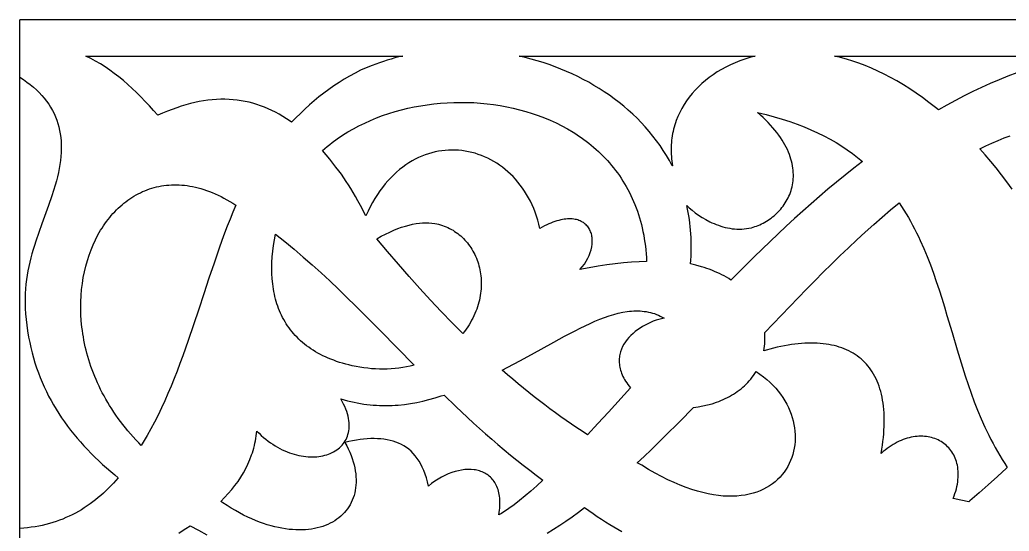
# Model space of a CAD drawing. Extents: x -170 to 170, y -20 to 44.
# Drawn here: x -170.1 to -111.3, y 13.1 to 43.5 of the extents above; entities that cross this region are included whole.
import ezdxf

# ---------------------------------------------------------------- set-up
doc = ezdxf.new("R2010")
doc.units = 0
doc.header["$MEASUREMENT"] = 0
doc.layers.get('0').update_dxf_attribs({"linetype": 'CONTINUOUS'})
doc.layers.add('LAYER_1', color=18, linetype='CONTINUOUS')

msp = doc.modelspace()

# ---------------------------------------------------------------- linework, layer by layer
msp.add_line((-170.138, -20.482), (-170.138, 43.518))
at = {"layer": 'LAYER_1'}
for points in [[(170.235, 43.518), (-170.138, 43.518)], [(-110.833, 40.358), (-111.36, 40.16), (-111.884, 39.949), (-112.406, 39.726), (-112.926, 39.491), (-113.443, 39.245), (-113.957, 38.987), (-114.47, 38.718), (-114.979, 38.44), (-115.487, 38.15), (-115.672, 38.299), (-116.052, 38.602), (-116.433, 38.888), (-116.814, 39.159), (-117.195, 39.415), (-117.576, 39.655), (-117.956, 39.881), (-118.336, 40.092), (-118.714, 40.288), (-119.092, 40.47), (-119.468, 40.638), (-119.842, 40.792), (-120.214, 40.932), (-120.585, 41.059), (-120.953, 41.173), (-121.318, 41.273), (-121.681, 41.361), (-107.089, 41.361)], [(-170.138, 40.101), (-169.918, 39.959), (-169.709, 39.812), (-169.511, 39.662), (-169.323, 39.507), (-169.146, 39.348), (-168.98, 39.186), (-168.824, 39.019), (-168.678, 38.848), (-168.543, 38.674), (-168.418, 38.496), (-168.302, 38.314), (-168.197, 38.128), (-168.102, 37.938), (-168.016, 37.745), (-167.94, 37.548), (-167.873, 37.348), (-167.816, 37.143), (-167.769, 36.936), (-167.73, 36.724), (-167.701, 36.51), (-167.681, 36.292), (-167.67, 36.07), (-167.668, 35.845), (-167.675, 35.617), (-167.69, 35.385), (-167.714, 35.15), (-167.747, 34.912), (-167.788, 34.671), (-167.837, 34.426), (-167.895, 34.179), (-167.961, 33.928), (-168.035, 33.674), (-168.134, 33.357), (-168.233, 33.05), (-168.433, 32.461), (-168.824, 31.367), (-169.009, 30.85), (-169.183, 30.345), (-169.265, 30.095), (-169.343, 29.845), (-169.416, 29.596), (-169.485, 29.346), (-169.548, 29.094), (-169.606, 28.841), (-169.658, 28.584), (-169.704, 28.324), (-169.743, 28.059), (-169.774, 27.789), (-169.799, 27.513), (-169.815, 27.23), (-169.823, 26.94), (-169.822, 26.641), (-169.812, 26.334), (-169.792, 26.017), (-169.763, 25.689), (-169.723, 25.351), (-169.673, 25), (-169.611, 24.637), (-169.55, 24.32), (-169.481, 24.008), (-169.405, 23.701), (-169.323, 23.398), (-169.233, 23.099), (-169.137, 22.805), (-169.034, 22.515), (-168.925, 22.229), (-168.808, 21.947), (-168.686, 21.669), (-168.557, 21.396), (-168.421, 21.126), (-168.28, 20.86), (-168.132, 20.598), (-167.978, 20.339), (-167.817, 20.084), (-167.651, 19.833), (-167.479, 19.585), (-167.301, 19.34), (-167.117, 19.099), (-166.927, 18.861), (-166.732, 18.626), (-166.531, 18.394), (-166.325, 18.165), (-166.113, 17.939), (-165.896, 17.716), (-165.673, 17.495), (-165.445, 17.277), (-165.212, 17.062), (-164.974, 16.85), (-164.73, 16.64), (-164.482, 16.432), (-164.281, 16.266), (-164.421, 16.106), (-164.564, 15.948), (-164.709, 15.795), (-164.857, 15.645), (-165.007, 15.499), (-165.16, 15.357), (-165.315, 15.218), (-165.472, 15.084), (-165.633, 14.954), (-165.796, 14.827), (-165.961, 14.705), (-166.13, 14.588), (-166.301, 14.474), (-166.475, 14.365), (-166.652, 14.261), (-166.831, 14.161), (-167.014, 14.066), (-167.2, 13.976), (-167.389, 13.89), (-167.58, 13.809), (-167.775, 13.734), (-167.973, 13.663), (-168.175, 13.598), (-168.379, 13.537), (-168.587, 13.482), (-168.798, 13.433), (-169.013, 13.389), (-169.231, 13.35), (-169.452, 13.317), (-169.677, 13.29), (-169.906, 13.268), (-170.138, 13.253)], [(-111.101, 33.429), (-111.417, 33.867), (-111.734, 34.29), (-112.054, 34.699), (-112.376, 35.093), (-112.701, 35.473), (-113.03, 35.841), (-112.668, 36.018), (-112.306, 36.185), (-111.944, 36.341), (-111.581, 36.486), (-111.219, 36.62)], [(-138.756, 12.97), (-138.386, 13.198), (-138.017, 13.437), (-137.647, 13.686), (-137.276, 13.945), (-136.905, 14.215), (-136.534, 14.494), (-136.281, 14.309), (-136.03, 14.131), (-135.781, 13.959), (-135.534, 13.794), (-135.289, 13.635), (-135.045, 13.483), (-134.804, 13.336), (-134.564, 13.196), (-134.325, 13.061)], [(-160.686, 12.976), (-160.471, 13.11), (-160.257, 13.248), (-160.008, 13.408), (-159.515, 13.138), (-159.015, 12.872)]]:
    msp.add_lwpolyline(points, dxfattribs=at)
for points in [[(-147.59, 41.305), (-147.82, 41.245), (-148.05, 41.182), (-148.278, 41.114), (-148.506, 41.042), (-148.732, 40.966), (-148.956, 40.886), (-149.18, 40.802), (-149.524, 40.662), (-149.861, 40.51), (-150.192, 40.346), (-150.517, 40.172), (-150.835, 39.987), (-151.147, 39.792), (-151.454, 39.588), (-151.754, 39.376), (-152.05, 39.155), (-152.339, 38.926), (-152.623, 38.69), (-152.902, 38.448), (-153.176, 38.2), (-153.445, 37.946), (-153.71, 37.688), (-153.969, 37.425), (-154.053, 37.484), (-154.266, 37.628), (-154.481, 37.765), (-154.698, 37.893), (-154.917, 38.012), (-155.137, 38.123), (-155.359, 38.226), (-155.583, 38.32), (-155.809, 38.405), (-156.037, 38.482), (-156.267, 38.551), (-156.499, 38.611), (-156.733, 38.662), (-156.97, 38.704), (-157.208, 38.738), (-157.449, 38.763), (-157.692, 38.78), (-157.937, 38.787), (-158.185, 38.786), (-158.435, 38.776), (-158.688, 38.757), (-158.943, 38.73), (-159.201, 38.693), (-159.461, 38.647), (-159.724, 38.593), (-159.989, 38.53), (-160.258, 38.457), (-160.529, 38.376), (-160.803, 38.285), (-161.079, 38.185), (-161.359, 38.077), (-161.641, 37.959), (-161.927, 37.832), (-162.174, 38.117), (-162.424, 38.394), (-162.676, 38.665), (-162.93, 38.928), (-163.187, 39.182), (-163.447, 39.429), (-163.709, 39.666), (-163.974, 39.895), (-164.242, 40.114), (-164.514, 40.324), (-164.788, 40.524), (-165.065, 40.713), (-165.346, 40.892), (-165.63, 41.06), (-165.918, 41.216), (-166.209, 41.361), (-147.359, 41.362)], [(-126.397, 41.361), (-126.707, 41.277), (-127.009, 41.182), (-127.303, 41.077), (-127.59, 40.963), (-127.868, 40.839), (-128.138, 40.705), (-128.399, 40.562), (-128.652, 40.411), (-128.895, 40.251), (-129.128, 40.083), (-129.352, 39.907), (-129.565, 39.723), (-129.769, 39.531), (-129.961, 39.333), (-130.143, 39.127), (-130.313, 38.915), (-130.473, 38.696), (-130.62, 38.471), (-130.755, 38.24), (-130.879, 38.004), (-130.989, 37.762), (-131.087, 37.515), (-131.131, 37.39), (-131.172, 37.263), (-131.209, 37.136), (-131.243, 37.007), (-131.274, 36.877), (-131.301, 36.746), (-131.325, 36.614), (-131.345, 36.482), (-131.361, 36.348), (-131.375, 36.213), (-131.384, 36.077), (-131.39, 35.941), (-131.392, 35.804), (-131.39, 35.666), (-131.385, 35.527), (-131.376, 35.387), (-131.363, 35.247), (-131.346, 35.106), (-131.325, 34.965), (-131.301, 34.822), (-131.326, 34.822), (-131.492, 35.135), (-131.669, 35.441), (-131.855, 35.74), (-132.052, 36.034), (-132.257, 36.321), (-132.472, 36.601), (-132.695, 36.874), (-132.928, 37.141), (-133.168, 37.401), (-133.417, 37.655), (-133.673, 37.901), (-133.938, 38.14), (-134.209, 38.373), (-134.488, 38.598), (-134.773, 38.816), (-135.065, 39.027), (-135.364, 39.23), (-135.669, 39.427), (-135.979, 39.615), (-136.295, 39.797), (-136.617, 39.97), (-136.943, 40.136), (-137.275, 40.295), (-137.611, 40.445), (-137.951, 40.588), (-138.296, 40.723), (-138.644, 40.849), (-138.996, 40.968), (-139.351, 41.079), (-139.71, 41.181), (-140.071, 41.275), (-140.435, 41.361)], [(-143.526, 38.601), (-143.13, 38.586), (-142.735, 38.559), (-142.341, 38.522), (-141.949, 38.474), (-141.559, 38.414), (-141.172, 38.344), (-140.788, 38.262), (-140.408, 38.169), (-140.032, 38.065), (-139.66, 37.95), (-139.293, 37.823), (-138.932, 37.685), (-138.577, 37.536), (-138.228, 37.376), (-137.886, 37.204), (-137.55, 37.021), (-137.223, 36.826), (-137.062, 36.725), (-136.904, 36.62), (-136.747, 36.513), (-136.593, 36.402), (-136.441, 36.289), (-136.292, 36.173), (-136.144, 36.055), (-136, 35.933), (-135.857, 35.808), (-135.717, 35.681), (-135.58, 35.55), (-135.446, 35.417), (-135.314, 35.281), (-135.185, 35.141), (-135.058, 34.999), (-134.935, 34.854), (-134.814, 34.706), (-134.697, 34.556), (-134.583, 34.402), (-134.471, 34.245), (-134.363, 34.085), (-134.258, 33.923), (-134.157, 33.757), (-134.058, 33.589), (-133.963, 33.417), (-133.872, 33.243), (-133.784, 33.066), (-133.7, 32.886), (-133.619, 32.702), (-133.542, 32.516), (-133.468, 32.327), (-133.399, 32.135), (-133.333, 31.94), (-133.271, 31.741), (-133.213, 31.54), (-133.159, 31.336), (-133.109, 31.129), (-133.064, 30.919), (-133.022, 30.706), (-132.985, 30.49), (-132.952, 30.271), (-132.923, 30.049), (-132.899, 29.823), (-132.879, 29.595), (-132.864, 29.364), (-132.853, 29.13), (-133.297, 29.116), (-133.755, 29.089), (-134.228, 29.051), (-134.715, 28.999), (-135.218, 28.934), (-135.734, 28.855), (-136.266, 28.762), (-136.813, 28.654), (-136.673, 28.818), (-136.548, 28.984), (-136.439, 29.153), (-136.344, 29.324), (-136.264, 29.494), (-136.198, 29.665), (-136.147, 29.834), (-136.11, 30.001), (-136.087, 30.165), (-136.078, 30.325), (-136.079, 30.403), (-136.083, 30.48), (-136.091, 30.555), (-136.102, 30.629), (-136.117, 30.702), (-136.135, 30.772), (-136.156, 30.841), (-136.181, 30.908), (-136.209, 30.973), (-136.24, 31.036), (-136.275, 31.096), (-136.313, 31.154), (-136.355, 31.209), (-136.399, 31.262), (-136.447, 31.313), (-136.498, 31.36), (-136.553, 31.404), (-136.611, 31.446), (-136.671, 31.484), (-136.736, 31.519), (-136.803, 31.551), (-136.873, 31.579), (-136.947, 31.604), (-137.023, 31.624), (-137.103, 31.642), (-137.186, 31.655), (-137.272, 31.664), (-137.361, 31.669), (-137.453, 31.67), (-137.549, 31.666), (-137.647, 31.659), (-137.748, 31.646), (-137.852, 31.629), (-137.959, 31.607), (-138.07, 31.58), (-138.183, 31.548), (-138.299, 31.511), (-138.418, 31.469), (-138.54, 31.422), (-138.664, 31.369), (-138.792, 31.311), (-138.923, 31.247), (-139.056, 31.177), (-139.192, 31.101), (-139.252, 31.352), (-139.32, 31.596), (-139.395, 31.834), (-139.477, 32.065), (-139.566, 32.291), (-139.662, 32.51), (-139.764, 32.722), (-139.873, 32.928), (-139.988, 33.128), (-140.108, 33.321), (-140.235, 33.507), (-140.367, 33.686), (-140.504, 33.859), (-140.646, 34.024), (-140.793, 34.183), (-140.945, 34.334), (-141.101, 34.478), (-141.262, 34.615), (-141.426, 34.745), (-141.595, 34.867), (-141.767, 34.982), (-141.942, 35.089), (-142.12, 35.189), (-142.301, 35.281), (-142.486, 35.366), (-142.672, 35.442), (-142.861, 35.511), (-143.052, 35.571), (-143.245, 35.624), (-143.44, 35.669), (-143.636, 35.705), (-143.833, 35.733), (-144.032, 35.753), (-144.231, 35.765), (-144.431, 35.768), (-144.631, 35.762), (-144.831, 35.748), (-145.032, 35.725), (-145.232, 35.693), (-145.432, 35.653), (-145.631, 35.604), (-145.829, 35.546), (-146.027, 35.478), (-146.223, 35.402), (-146.417, 35.316), (-146.61, 35.221), (-146.801, 35.117), (-146.989, 35.004), (-147.176, 34.881), (-147.36, 34.748), (-147.541, 34.606), (-147.719, 34.454), (-147.894, 34.292), (-148.066, 34.121), (-148.234, 33.94), (-148.398, 33.748), (-148.558, 33.547), (-148.714, 33.335), (-148.865, 33.114), (-149.012, 32.882), (-149.154, 32.639), (-149.291, 32.387), (-149.422, 32.124), (-149.548, 31.85), (-149.873, 32.47), (-150.023, 32.746), (-150.166, 33.002), (-150.306, 33.243), (-150.443, 33.472), (-150.58, 33.691), (-150.719, 33.903), (-150.861, 34.112), (-151.009, 34.321), (-151.165, 34.533), (-151.331, 34.751), (-151.698, 35.218), (-152.128, 35.747), (-151.988, 35.868), (-151.845, 35.987), (-151.701, 36.103), (-151.553, 36.216), (-151.252, 36.435), (-150.941, 36.644), (-150.622, 36.842), (-150.294, 37.03), (-149.959, 37.208), (-149.617, 37.375), (-149.268, 37.531), (-148.912, 37.678), (-148.551, 37.813), (-148.184, 37.938), (-147.813, 38.052), (-147.437, 38.156), (-147.056, 38.249), (-146.672, 38.331), (-146.285, 38.403), (-145.896, 38.464), (-145.504, 38.514), (-145.11, 38.553), (-144.715, 38.581), (-144.319, 38.599), (-143.922, 38.605)], [(-125.746, 37.877), (-125.26, 37.748), (-124.791, 37.611), (-124.338, 37.464), (-123.9, 37.309), (-123.478, 37.146), (-123.07, 36.974), (-122.677, 36.794), (-122.299, 36.606), (-121.934, 36.411), (-121.582, 36.208), (-121.244, 35.997), (-120.918, 35.78), (-120.605, 35.555), (-120.303, 35.324), (-120.014, 35.086), (-120.531, 34.683), (-121.045, 34.273), (-121.556, 33.856), (-122.062, 33.433), (-122.565, 33.004), (-123.064, 32.57), (-123.559, 32.13), (-124.05, 31.687), (-124.538, 31.239), (-125.021, 30.788), (-125.499, 30.333), (-125.974, 29.876), (-126.444, 29.417), (-126.91, 28.956), (-127.372, 28.493), (-127.829, 28.03), (-127.962, 28.113), (-128.097, 28.194), (-128.236, 28.271), (-128.377, 28.345), (-128.521, 28.416), (-128.667, 28.484), (-128.816, 28.548), (-128.967, 28.61), (-129.12, 28.668), (-129.275, 28.724), (-129.432, 28.776), (-129.591, 28.825), (-129.914, 28.913), (-130.242, 28.988), (-130.223, 29.218), (-130.208, 29.446), (-130.198, 29.672), (-130.193, 29.897), (-130.192, 30.12), (-130.195, 30.341), (-130.203, 30.561), (-130.215, 30.779), (-130.232, 30.995), (-130.252, 31.209), (-130.277, 31.422), (-130.306, 31.633), (-130.339, 31.842), (-130.375, 32.049), (-130.416, 32.254), (-130.461, 32.458), (-130.314, 32.321), (-130.148, 32.18), (-129.965, 32.038), (-129.765, 31.896), (-129.551, 31.758), (-129.323, 31.626), (-129.084, 31.502), (-128.96, 31.443), (-128.834, 31.388), (-128.705, 31.336), (-128.574, 31.287), (-128.442, 31.243), (-128.307, 31.202), (-128.171, 31.166), (-128.034, 31.135), (-127.895, 31.108), (-127.755, 31.087), (-127.614, 31.072), (-127.473, 31.062), (-127.33, 31.059), (-127.188, 31.062), (-127.045, 31.073), (-126.902, 31.09), (-126.76, 31.115), (-126.617, 31.147), (-126.514, 31.176), (-126.411, 31.207), (-126.309, 31.243), (-126.208, 31.282), (-126.107, 31.324), (-126.008, 31.37), (-125.91, 31.419), (-125.813, 31.472), (-125.718, 31.528), (-125.624, 31.587), (-125.532, 31.649), (-125.441, 31.714), (-125.353, 31.782), (-125.266, 31.853), (-125.182, 31.927), (-125.1, 32.004), (-125.02, 32.083), (-124.943, 32.166), (-124.868, 32.251), (-124.797, 32.339), (-124.728, 32.429), (-124.662, 32.522), (-124.599, 32.617), (-124.54, 32.715), (-124.484, 32.815), (-124.432, 32.918), (-124.383, 33.022), (-124.338, 33.129), (-124.296, 33.238), (-124.259, 33.35), (-124.226, 33.463), (-124.197, 33.578), (-124.172, 33.695), (-124.152, 33.814), (-124.137, 33.935), (-124.126, 34.058), (-124.12, 34.182), (-124.12, 34.308), (-124.124, 34.436), (-124.133, 34.565), (-124.148, 34.696), (-124.168, 34.828), (-124.194, 34.962), (-124.226, 35.097), (-124.263, 35.233), (-124.307, 35.371), (-124.356, 35.509), (-124.412, 35.649), (-124.474, 35.79), (-124.543, 35.932), (-124.618, 36.075), (-124.7, 36.219), (-124.788, 36.363), (-124.884, 36.509), (-124.986, 36.655), (-125.096, 36.802), (-125.213, 36.95), (-125.338, 37.098), (-125.47, 37.247), (-125.61, 37.396), (-125.757, 37.546), (-125.913, 37.696), (-126.077, 37.846), (-126.248, 37.996)], [(-160.809, 33.698), (-160.653, 33.693), (-160.496, 33.683), (-160.337, 33.668), (-160.177, 33.648), (-160.016, 33.623), (-159.854, 33.593), (-159.69, 33.557), (-159.525, 33.516), (-159.359, 33.47), (-159.192, 33.419), (-159.024, 33.362), (-158.854, 33.3), (-158.684, 33.232), (-158.513, 33.159), (-158.34, 33.08), (-158.167, 32.995), (-157.993, 32.905), (-157.818, 32.808), (-157.642, 32.706), (-157.465, 32.598), (-157.287, 32.484), (-157.46, 32.076), (-157.628, 31.661), (-157.794, 31.239), (-157.956, 30.81), (-158.115, 30.376), (-158.273, 29.936), (-158.582, 29.042), (-158.886, 28.134), (-159.189, 27.215), (-159.493, 26.29), (-159.802, 25.362), (-160.118, 24.437), (-160.279, 23.977), (-160.444, 23.518), (-160.612, 23.063), (-160.784, 22.61), (-160.96, 22.162), (-161.14, 21.717), (-161.325, 21.278), (-161.516, 20.844), (-161.712, 20.416), (-161.914, 19.994), (-162.123, 19.579), (-162.338, 19.171), (-162.56, 18.772), (-162.79, 18.381), (-162.909, 18.179), (-163.057, 18.335), (-163.227, 18.514), (-163.392, 18.694), (-163.552, 18.875), (-163.708, 19.057), (-163.859, 19.241), (-164.006, 19.426), (-164.148, 19.612), (-164.286, 19.799), (-164.419, 19.987), (-164.547, 20.176), (-164.672, 20.366), (-164.792, 20.557), (-164.907, 20.748), (-165.019, 20.94), (-165.126, 21.133), (-165.228, 21.326), (-165.327, 21.52), (-165.421, 21.714), (-165.512, 21.909), (-165.598, 22.104), (-165.68, 22.299), (-165.758, 22.495), (-165.832, 22.691), (-165.902, 22.886), (-165.967, 23.082), (-166.029, 23.278), (-166.088, 23.474), (-166.142, 23.669), (-166.192, 23.865), (-166.239, 24.06), (-166.282, 24.255), (-166.321, 24.45), (-166.356, 24.644), (-166.387, 24.837), (-166.415, 25.03), (-166.44, 25.223), (-166.478, 25.606), (-166.501, 25.985), (-166.511, 26.362), (-166.507, 26.734), (-166.49, 27.102), (-166.46, 27.464), (-166.416, 27.821), (-166.36, 28.173), (-166.292, 28.518), (-166.212, 28.856), (-166.119, 29.186), (-166.015, 29.509), (-165.899, 29.824), (-165.772, 30.13), (-165.635, 30.426), (-165.486, 30.713), (-165.408, 30.853), (-165.328, 30.99), (-165.244, 31.124), (-165.158, 31.256), (-165.07, 31.385), (-164.979, 31.511), (-164.886, 31.634), (-164.791, 31.755), (-164.693, 31.872), (-164.593, 31.986), (-164.49, 32.097), (-164.385, 32.205), (-164.278, 32.31), (-164.169, 32.411), (-164.057, 32.509), (-163.944, 32.603), (-163.828, 32.694), (-163.71, 32.782), (-163.59, 32.866), (-163.469, 32.946), (-163.345, 33.023), (-163.219, 33.095), (-163.091, 33.164), (-162.961, 33.229), (-162.83, 33.291), (-162.696, 33.348), (-162.561, 33.401), (-162.424, 33.45), (-162.286, 33.494), (-162.145, 33.535), (-162.003, 33.571), (-161.859, 33.603), (-161.714, 33.63), (-161.567, 33.653), (-161.418, 33.671), (-161.268, 33.685), (-161.117, 33.694), (-160.964, 33.699)], [(-117.686, 32.41), (-117.546, 32.193), (-117.41, 31.974), (-117.279, 31.752), (-117.151, 31.528), (-117.027, 31.302), (-116.907, 31.074), (-116.791, 30.844), (-116.678, 30.612), (-116.568, 30.378), (-116.358, 29.905), (-116.159, 29.425), (-115.97, 28.94), (-115.79, 28.449), (-115.618, 27.953), (-115.452, 27.452), (-115.292, 26.948), (-115.136, 26.441), (-114.983, 25.93), (-114.681, 24.903), (-114.377, 23.871), (-114.221, 23.355), (-114.061, 22.839), (-113.896, 22.324), (-113.724, 21.81), (-113.545, 21.299), (-113.357, 20.79), (-113.158, 20.284), (-112.949, 19.781), (-112.727, 19.283), (-112.611, 19.036), (-112.492, 18.79), (-112.368, 18.545), (-112.241, 18.301), (-112.11, 18.059), (-111.975, 17.819), (-111.836, 17.58), (-111.692, 17.343), (-111.543, 17.107), (-111.39, 16.873), (-111.433, 16.833), (-111.984, 16.332), (-112.522, 15.849), (-113.062, 15.372), (-113.619, 14.887), (-113.682, 14.833), (-114.148, 14.936), (-114.614, 15.03), (-114.557, 15.18), (-114.506, 15.327), (-114.462, 15.472), (-114.423, 15.614), (-114.39, 15.754), (-114.363, 15.892), (-114.342, 16.027), (-114.327, 16.159), (-114.316, 16.289), (-114.312, 16.416), (-114.312, 16.541), (-114.318, 16.662), (-114.328, 16.781), (-114.344, 16.897), (-114.364, 17.01), (-114.389, 17.12), (-114.419, 17.226), (-114.453, 17.33), (-114.491, 17.43), (-114.534, 17.527), (-114.581, 17.621), (-114.631, 17.711), (-114.686, 17.798), (-114.744, 17.882), (-114.807, 17.962), (-114.872, 18.038), (-114.941, 18.111), (-115.014, 18.18), (-115.089, 18.245), (-115.168, 18.307), (-115.25, 18.364), (-115.335, 18.418), (-115.422, 18.467), (-115.512, 18.513), (-115.605, 18.554), (-115.7, 18.591), (-115.798, 18.624), (-115.897, 18.653), (-115.999, 18.678), (-116.103, 18.698), (-116.208, 18.713), (-116.316, 18.724), (-116.425, 18.731), (-116.535, 18.733), (-116.647, 18.73), (-116.761, 18.723), (-116.875, 18.711), (-116.991, 18.693), (-117.108, 18.671), (-117.225, 18.645), (-117.343, 18.613), (-117.462, 18.576), (-117.582, 18.533), (-117.701, 18.486), (-117.822, 18.434), (-117.942, 18.376), (-118.062, 18.313), (-118.183, 18.244), (-118.303, 18.17), (-118.423, 18.09), (-118.543, 18.005), (-118.662, 17.914), (-118.78, 17.818), (-118.898, 17.716), (-118.857, 17.958), (-118.822, 18.196), (-118.791, 18.43), (-118.766, 18.659), (-118.745, 18.884), (-118.73, 19.104), (-118.719, 19.32), (-118.714, 19.531), (-118.713, 19.738), (-118.717, 19.94), (-118.726, 20.138), (-118.74, 20.331), (-118.759, 20.52), (-118.783, 20.704), (-118.811, 20.884), (-118.844, 21.059), (-118.881, 21.23), (-118.923, 21.396), (-118.97, 21.557), (-119.021, 21.714), (-119.077, 21.866), (-119.137, 22.014), (-119.202, 22.157), (-119.271, 22.296), (-119.345, 22.43), (-119.423, 22.559), (-119.505, 22.684), (-119.592, 22.804), (-119.682, 22.919), (-119.777, 23.03), (-119.877, 23.136), (-119.98, 23.237), (-120.088, 23.334), (-120.199, 23.426), (-120.315, 23.514), (-120.435, 23.597), (-120.559, 23.675), (-120.686, 23.748), (-120.818, 23.817), (-120.954, 23.88), (-121.093, 23.94), (-121.236, 23.994), (-121.384, 24.044), (-121.534, 24.089), (-121.689, 24.129), (-121.847, 24.164), (-122.009, 24.195), (-122.175, 24.221), (-122.344, 24.242), (-122.517, 24.258), (-122.694, 24.27), (-122.874, 24.276), (-123.057, 24.278), (-123.244, 24.275), (-123.434, 24.268), (-123.628, 24.255), (-123.825, 24.237), (-124.026, 24.215), (-124.229, 24.188), (-124.436, 24.156), (-124.646, 24.119), (-124.86, 24.077), (-125.076, 24.03), (-125.296, 23.979), (-125.877, 23.823), (-125.855, 23.964), (-125.837, 24.103), (-125.824, 24.24), (-125.816, 24.376), (-125.812, 24.509), (-125.812, 24.642), (-125.816, 24.772), (-125.825, 24.9), (-124.833, 25.943), (-123.839, 26.975), (-123.341, 27.485), (-122.843, 27.991), (-122.344, 28.491), (-121.845, 28.985), (-121.345, 29.472), (-120.844, 29.952), (-120.343, 30.423), (-119.842, 30.885), (-119.34, 31.337), (-118.837, 31.778), (-118.334, 32.208), (-117.831, 32.625)], [(-145.802, 31.435), (-145.625, 31.421), (-145.453, 31.396), (-145.336, 31.373), (-145.22, 31.346), (-145.106, 31.315), (-144.994, 31.28), (-144.884, 31.241), (-144.776, 31.198), (-144.67, 31.151), (-144.567, 31.101), (-144.465, 31.047), (-144.366, 30.989), (-144.269, 30.928), (-144.174, 30.864), (-144.082, 30.796), (-143.993, 30.726), (-143.905, 30.652), (-143.821, 30.575), (-143.739, 30.495), (-143.659, 30.412), (-143.582, 30.327), (-143.508, 30.238), (-143.437, 30.147), (-143.369, 30.054), (-143.304, 29.958), (-143.241, 29.859), (-143.182, 29.758), (-143.126, 29.655), (-143.072, 29.55), (-143.022, 29.442), (-142.976, 29.333), (-142.932, 29.222), (-142.892, 29.109), (-142.855, 28.994), (-142.822, 28.877), (-142.792, 28.759), (-142.766, 28.639), (-142.743, 28.517), (-142.724, 28.395), (-142.709, 28.271), (-142.697, 28.145), (-142.689, 28.019), (-142.685, 27.891), (-142.685, 27.763), (-142.689, 27.634), (-142.697, 27.503), (-142.709, 27.372), (-142.725, 27.241), (-142.745, 27.108), (-142.769, 26.976), (-142.798, 26.842), (-142.831, 26.709), (-142.868, 26.575), (-142.91, 26.441), (-142.956, 26.307), (-143.007, 26.172), (-143.062, 26.038), (-143.122, 25.904), (-143.187, 25.77), (-143.256, 25.637), (-143.331, 25.503), (-143.41, 25.37), (-143.493, 25.238), (-143.582, 25.106), (-143.676, 24.975), (-143.775, 24.845), (-144.421, 25.491), (-145.063, 26.153), (-145.703, 26.831), (-146.341, 27.526), (-146.978, 28.239), (-147.615, 28.97), (-148.254, 29.72), (-148.894, 30.491), (-148.633, 30.635), (-148.378, 30.766), (-148.13, 30.886), (-147.888, 30.993), (-147.652, 31.088), (-147.423, 31.171), (-147.2, 31.243), (-146.983, 31.303), (-146.772, 31.352), (-146.566, 31.39), (-146.367, 31.418), (-146.173, 31.434), (-145.985, 31.44)], [(-154.361, 30.32), (-153.811, 29.862), (-153.27, 29.399), (-152.738, 28.929), (-152.214, 28.454), (-151.696, 27.974), (-151.184, 27.488), (-150.677, 26.998), (-150.174, 26.505), (-149.675, 26.007), (-148.68, 25.003), (-146.685, 22.969), (-146.906, 22.914), (-147.129, 22.867), (-147.355, 22.826), (-147.582, 22.793), (-147.811, 22.766), (-148.041, 22.747), (-148.273, 22.735), (-148.505, 22.729), (-148.738, 22.731), (-148.972, 22.739), (-149.205, 22.755), (-149.439, 22.777), (-149.672, 22.805), (-149.904, 22.841), (-150.136, 22.882), (-150.366, 22.931), (-150.56, 22.977), (-150.749, 23.025), (-150.934, 23.078), (-151.114, 23.133), (-151.291, 23.191), (-151.462, 23.253), (-151.63, 23.317), (-151.793, 23.385), (-151.952, 23.455), (-152.107, 23.529), (-152.258, 23.605), (-152.404, 23.684), (-152.546, 23.766), (-152.685, 23.851), (-152.819, 23.938), (-152.949, 24.029), (-153.075, 24.121), (-153.197, 24.217), (-153.315, 24.315), (-153.429, 24.416), (-153.54, 24.519), (-153.646, 24.624), (-153.748, 24.732), (-153.847, 24.843), (-153.942, 24.955), (-154.033, 25.07), (-154.12, 25.188), (-154.203, 25.307), (-154.283, 25.429), (-154.359, 25.553), (-154.431, 25.679), (-154.5, 25.807), (-154.565, 25.937), (-154.627, 26.069), (-154.685, 26.203), (-154.739, 26.339), (-154.79, 26.477), (-154.837, 26.617), (-154.881, 26.759), (-154.921, 26.902), (-154.958, 27.047), (-154.992, 27.194), (-155.022, 27.342), (-155.049, 27.492), (-155.093, 27.797), (-155.123, 28.107), (-155.141, 28.424), (-155.146, 28.745), (-155.139, 29.072), (-155.119, 29.403), (-155.088, 29.739), (-155.044, 30.079), (-154.989, 30.423), (-154.922, 30.77)], [(-133.363, 26.194), (-133.237, 26.19), (-133.113, 26.181), (-132.99, 26.167), (-132.867, 26.149), (-132.745, 26.126), (-132.625, 26.099), (-132.505, 26.067), (-132.386, 26.03), (-132.267, 25.988), (-132.15, 25.94), (-132.033, 25.888), (-131.917, 25.83), (-131.802, 25.767), (-131.964, 25.73), (-132.127, 25.685), (-132.29, 25.633), (-132.453, 25.574), (-132.614, 25.507), (-132.774, 25.434), (-132.932, 25.353), (-133.086, 25.266), (-133.236, 25.173), (-133.381, 25.073), (-133.52, 24.968), (-133.653, 24.856), (-133.779, 24.738), (-133.897, 24.615), (-134.007, 24.486), (-134.107, 24.352), (-134.196, 24.213), (-134.275, 24.069), (-134.343, 23.92), (-134.398, 23.766), (-134.42, 23.687), (-134.439, 23.608), (-134.455, 23.527), (-134.467, 23.445), (-134.475, 23.362), (-134.48, 23.278), (-134.481, 23.193), (-134.478, 23.107), (-134.471, 23.02), (-134.459, 22.932), (-134.444, 22.843), (-134.424, 22.754), (-134.399, 22.663), (-134.371, 22.572), (-134.337, 22.479), (-134.299, 22.386), (-134.256, 22.292), (-134.208, 22.197), (-134.155, 22.102), (-134.097, 22.005), (-134.034, 21.908), (-133.966, 21.811), (-133.892, 21.712), (-133.812, 21.613), (-135.124, 20.174), (-135.754, 19.488), (-136.367, 18.827), (-136.686, 19.031), (-137.005, 19.24), (-137.324, 19.454), (-137.642, 19.673), (-137.96, 19.897), (-138.278, 20.125), (-138.596, 20.359), (-138.913, 20.597), (-139.23, 20.84), (-139.547, 21.087), (-139.864, 21.339), (-140.18, 21.596), (-140.497, 21.857), (-140.813, 22.123), (-141.128, 22.394), (-141.444, 22.669), (-141.109, 22.845), (-140.394, 23.221), (-139.699, 23.6), (-138.366, 24.34), (-137.728, 24.688), (-137.108, 25.015), (-136.805, 25.169), (-136.506, 25.315), (-136.212, 25.452), (-135.921, 25.58), (-135.635, 25.698), (-135.353, 25.805), (-135.075, 25.901), (-134.801, 25.985), (-134.531, 26.056), (-134.265, 26.113), (-134.002, 26.156), (-133.873, 26.171), (-133.744, 26.183), (-133.616, 26.191), (-133.489, 26.195)], [(-126.111, 22.435), (-125.9, 22.28), (-125.701, 22.118), (-125.513, 21.951), (-125.337, 21.778), (-125.171, 21.601), (-125.017, 21.418), (-124.874, 21.232), (-124.742, 21.042), (-124.622, 20.849), (-124.512, 20.653), (-124.413, 20.454), (-124.325, 20.254), (-124.248, 20.052), (-124.182, 19.848), (-124.127, 19.644), (-124.082, 19.439), (-124.048, 19.235), (-124.025, 19.031), (-124.012, 18.827), (-124.01, 18.625), (-124.018, 18.425), (-124.036, 18.227), (-124.065, 18.031), (-124.104, 17.839), (-124.154, 17.649), (-124.214, 17.464), (-124.283, 17.282), (-124.363, 17.105), (-124.453, 16.933), (-124.554, 16.767), (-124.663, 16.606), (-124.783, 16.452), (-124.913, 16.304), (-125.053, 16.163), (-125.202, 16.03), (-125.361, 15.904), (-125.53, 15.787), (-125.708, 15.679), (-125.896, 15.579), (-126.093, 15.49), (-126.3, 15.41), (-126.516, 15.34), (-126.741, 15.282), (-126.976, 15.234), (-127.22, 15.199), (-127.474, 15.175), (-127.736, 15.163), (-128.007, 15.165), (-128.288, 15.179), (-128.578, 15.208), (-128.876, 15.25), (-129.183, 15.307), (-129.5, 15.379), (-129.825, 15.466), (-130.158, 15.569), (-130.501, 15.688), (-130.852, 15.824), (-131.212, 15.976), (-131.58, 16.146), (-131.957, 16.334), (-132.342, 16.54), (-132.735, 16.765), (-133.137, 17.008), (-133.412, 17.147), (-132.995, 17.537), (-132.577, 17.935), (-132.158, 18.34), (-131.739, 18.751), (-130.899, 19.59), (-130.057, 20.448), (-129.779, 20.485), (-129.502, 20.535), (-129.227, 20.598), (-128.955, 20.673), (-128.688, 20.761), (-128.556, 20.81), (-128.425, 20.862), (-128.297, 20.918), (-128.17, 20.976), (-128.045, 21.038), (-127.922, 21.103), (-127.801, 21.172), (-127.682, 21.243), (-127.566, 21.318), (-127.452, 21.396), (-127.341, 21.477), (-127.233, 21.562), (-127.127, 21.649), (-127.025, 21.74), (-126.926, 21.834), (-126.83, 21.932), (-126.738, 22.032), (-126.649, 22.136), (-126.564, 22.243), (-126.483, 22.354), (-126.406, 22.467), (-126.333, 22.584)], [(-144.201, 20.514), (-143.498, 19.85), (-143.142, 19.522), (-142.784, 19.196), (-142.424, 18.873), (-142.06, 18.553), (-141.693, 18.236), (-141.322, 17.923), (-140.948, 17.613), (-140.57, 17.307), (-140.188, 17.006), (-139.801, 16.708), (-139.41, 16.415), (-139.015, 16.127), (-139.377, 15.791), (-139.729, 15.475), (-140.071, 15.181), (-140.404, 14.909), (-140.726, 14.66), (-141.038, 14.435), (-141.191, 14.332), (-141.341, 14.235), (-141.488, 14.144), (-141.633, 14.06), (-141.611, 14.198), (-141.595, 14.332), (-141.583, 14.462), (-141.575, 14.589), (-141.572, 14.712), (-141.572, 14.831), (-141.577, 14.947), (-141.586, 15.059), (-141.599, 15.167), (-141.616, 15.272), (-141.636, 15.373), (-141.66, 15.47), (-141.688, 15.564), (-141.719, 15.654), (-141.754, 15.74), (-141.792, 15.823), (-141.833, 15.903), (-141.877, 15.978), (-141.925, 16.05), (-141.975, 16.119), (-142.029, 16.184), (-142.085, 16.246), (-142.144, 16.303), (-142.205, 16.358), (-142.269, 16.409), (-142.336, 16.456), (-142.405, 16.5), (-142.476, 16.541), (-142.549, 16.578), (-142.625, 16.611), (-142.702, 16.641), (-142.782, 16.668), (-142.863, 16.691), (-142.946, 16.711), (-143.031, 16.727), (-143.117, 16.74), (-143.295, 16.756), (-143.477, 16.758), (-143.664, 16.747), (-143.855, 16.722), (-144.049, 16.685), (-144.246, 16.634), (-144.445, 16.57), (-144.645, 16.493), (-144.845, 16.403), (-145.045, 16.3), (-145.244, 16.184), (-145.441, 16.056), (-145.636, 15.915), (-145.828, 15.762), (-145.886, 16.015), (-145.951, 16.254), (-146.024, 16.481), (-146.104, 16.694), (-146.192, 16.894), (-146.287, 17.082), (-146.389, 17.257), (-146.498, 17.42), (-146.613, 17.571), (-146.736, 17.711), (-146.864, 17.84), (-146.999, 17.957), (-147.14, 18.063), (-147.287, 18.159), (-147.44, 18.245), (-147.599, 18.321), (-147.763, 18.387), (-147.933, 18.443), (-148.108, 18.49), (-148.288, 18.528), (-148.473, 18.557), (-148.663, 18.578), (-148.858, 18.59), (-149.057, 18.595), (-149.261, 18.591), (-149.469, 18.58), (-149.681, 18.562), (-149.897, 18.537), (-150.117, 18.505), (-150.34, 18.467), (-150.567, 18.423), (-150.798, 18.372), (-150.692, 18.173), (-150.596, 17.977), (-150.509, 17.782), (-150.432, 17.59), (-150.363, 17.401), (-150.304, 17.214), (-150.254, 17.029), (-150.212, 16.848), (-150.18, 16.669), (-150.155, 16.493), (-150.14, 16.321), (-150.132, 16.151), (-150.133, 15.985), (-150.142, 15.823), (-150.158, 15.664), (-150.183, 15.509), (-150.215, 15.358), (-150.255, 15.21), (-150.302, 15.067), (-150.356, 14.928), (-150.418, 14.793), (-150.486, 14.663), (-150.562, 14.537), (-150.644, 14.416), (-150.733, 14.3), (-150.829, 14.189), (-150.931, 14.082), (-151.039, 13.981), (-151.154, 13.885), (-151.274, 13.795), (-151.4, 13.71), (-151.532, 13.63), (-151.67, 13.557), (-151.813, 13.489), (-151.962, 13.427), (-152.116, 13.372), (-152.275, 13.322), (-152.439, 13.279), (-152.608, 13.242), (-152.782, 13.212), (-152.96, 13.189), (-153.143, 13.172), (-153.331, 13.162), (-153.522, 13.16), (-153.718, 13.164), (-153.918, 13.176), (-154.121, 13.195), (-154.329, 13.222), (-154.54, 13.256), (-154.754, 13.299), (-154.972, 13.349), (-155.193, 13.406), (-155.417, 13.473), (-155.644, 13.547), (-155.875, 13.63), (-156.107, 13.721), (-156.343, 13.82), (-156.581, 13.929), (-156.821, 14.046), (-157.064, 14.172), (-157.308, 14.308), (-157.555, 14.452), (-157.803, 14.606), (-158.054, 14.769), (-158.181, 14.854), (-157.952, 15.085), (-157.734, 15.321), (-157.529, 15.56), (-157.336, 15.803), (-157.156, 16.05), (-156.988, 16.301), (-156.833, 16.556), (-156.691, 16.816), (-156.562, 17.079), (-156.447, 17.347), (-156.344, 17.619), (-156.298, 17.757), (-156.255, 17.896), (-156.216, 18.035), (-156.18, 18.176), (-156.147, 18.318), (-156.118, 18.461), (-156.092, 18.605), (-156.07, 18.751), (-156.051, 18.897), (-156.036, 19.044), (-155.905, 18.913), (-155.772, 18.788), (-155.637, 18.669), (-155.501, 18.556), (-155.363, 18.45), (-155.225, 18.349), (-155.085, 18.254), (-154.945, 18.166), (-154.804, 18.083), (-154.662, 18.006), (-154.52, 17.934), (-154.378, 17.869), (-154.236, 17.809), (-154.094, 17.755), (-153.953, 17.706), (-153.812, 17.663), (-153.672, 17.625), (-153.533, 17.592), (-153.394, 17.565), (-153.257, 17.543), (-153.122, 17.526), (-152.988, 17.515), (-152.856, 17.508), (-152.725, 17.507), (-152.597, 17.51), (-152.471, 17.519), (-152.347, 17.532), (-152.226, 17.55), (-152.108, 17.573), (-151.992, 17.601), (-151.88, 17.633), (-151.771, 17.67), (-151.666, 17.712), (-151.564, 17.758), (-151.466, 17.808), (-151.372, 17.863), (-151.282, 17.922), (-151.196, 17.986), (-151.115, 18.053), (-151.038, 18.125), (-150.966, 18.201), (-150.899, 18.281), (-150.838, 18.365), (-150.781, 18.453), (-150.731, 18.544), (-150.685, 18.64), (-150.646, 18.739), (-150.613, 18.843), (-150.586, 18.949), (-150.565, 19.06), (-150.55, 19.174), (-150.543, 19.291), (-150.542, 19.412), (-150.548, 19.536), (-150.562, 19.664), (-150.583, 19.795), (-150.611, 19.929), (-150.647, 20.066), (-150.691, 20.207), (-150.743, 20.35), (-150.804, 20.497), (-150.873, 20.646), (-150.95, 20.798), (-151.036, 20.954), (-150.838, 20.897), (-150.641, 20.845), (-150.445, 20.797), (-150.251, 20.754), (-150.058, 20.716), (-149.866, 20.682), (-149.674, 20.652), (-149.484, 20.627), (-149.295, 20.606), (-149.107, 20.589), (-148.919, 20.576), (-148.732, 20.567), (-148.546, 20.562), (-148.36, 20.561), (-148.175, 20.564), (-147.991, 20.57), (-147.807, 20.58), (-147.623, 20.594), (-147.257, 20.633), (-146.892, 20.685), (-146.527, 20.75), (-146.163, 20.828), (-145.798, 20.918), (-145.433, 21.02), (-145.066, 21.133), (-144.896, 21.185)]]:
    msp.add_lwpolyline(points, close=True, dxfattribs=at)

doc.saveas('drawing.dxf')
